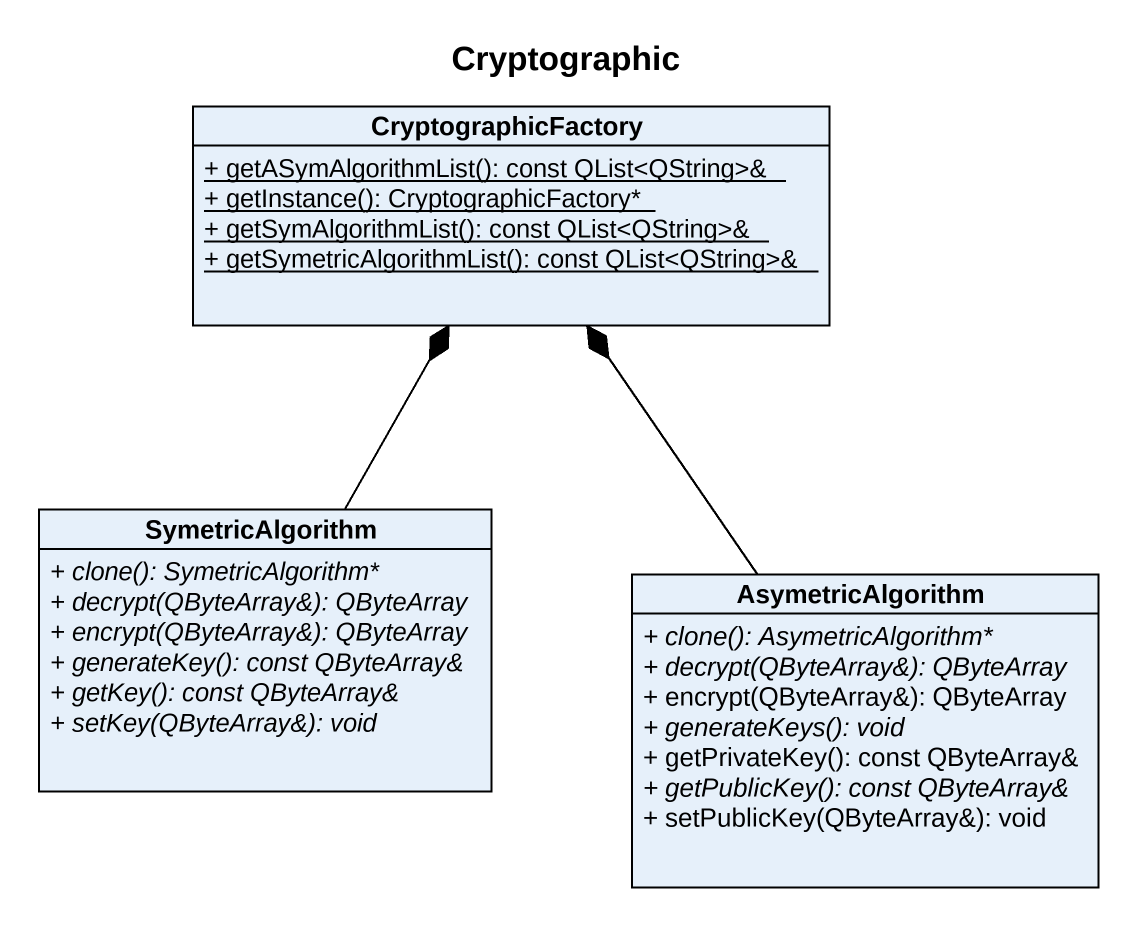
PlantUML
@startuml
title Cryptographic
hide circle
hide empty members
skinparam classAttributeIconSize 0
class CryptographicFactory {
  {static} + getASymAlgorithmList(): const QList<QString>&
  {static} + getInstance(): CryptographicFactory*
  {static} + getSymAlgorithmList(): const QList<QString>&
  {static} + getSymetricAlgorithmList(): const QList<QString>&
}
class SymetricAlgorithm {
  {abstract} + clone(): SymetricAlgorithm*
  {abstract} + decrypt(QByteArray&): QByteArray
  {abstract} + encrypt(QByteArray&): QByteArray
  {abstract} + generateKey(): const QByteArray&
  {abstract} + getKey(): const QByteArray&
  {abstract} + setKey(QByteArray&): void
}
class AsymetricAlgorithm {
  {abstract} + clone(): AsymetricAlgorithm*
  {abstract} + decrypt(QByteArray&): QByteArray
  + encrypt(QByteArray&): QByteArray
  {abstract} + generateKeys(): void
  + getPrivateKey(): const QByteArray&
  {abstract} + getPublicKey(): const QByteArray&
  + setPublicKey(QByteArray&): void
}
SymetricAlgorithm -up-* CryptographicFactory
AsymetricAlgorithm -up-* CryptographicFactory
@enduml
